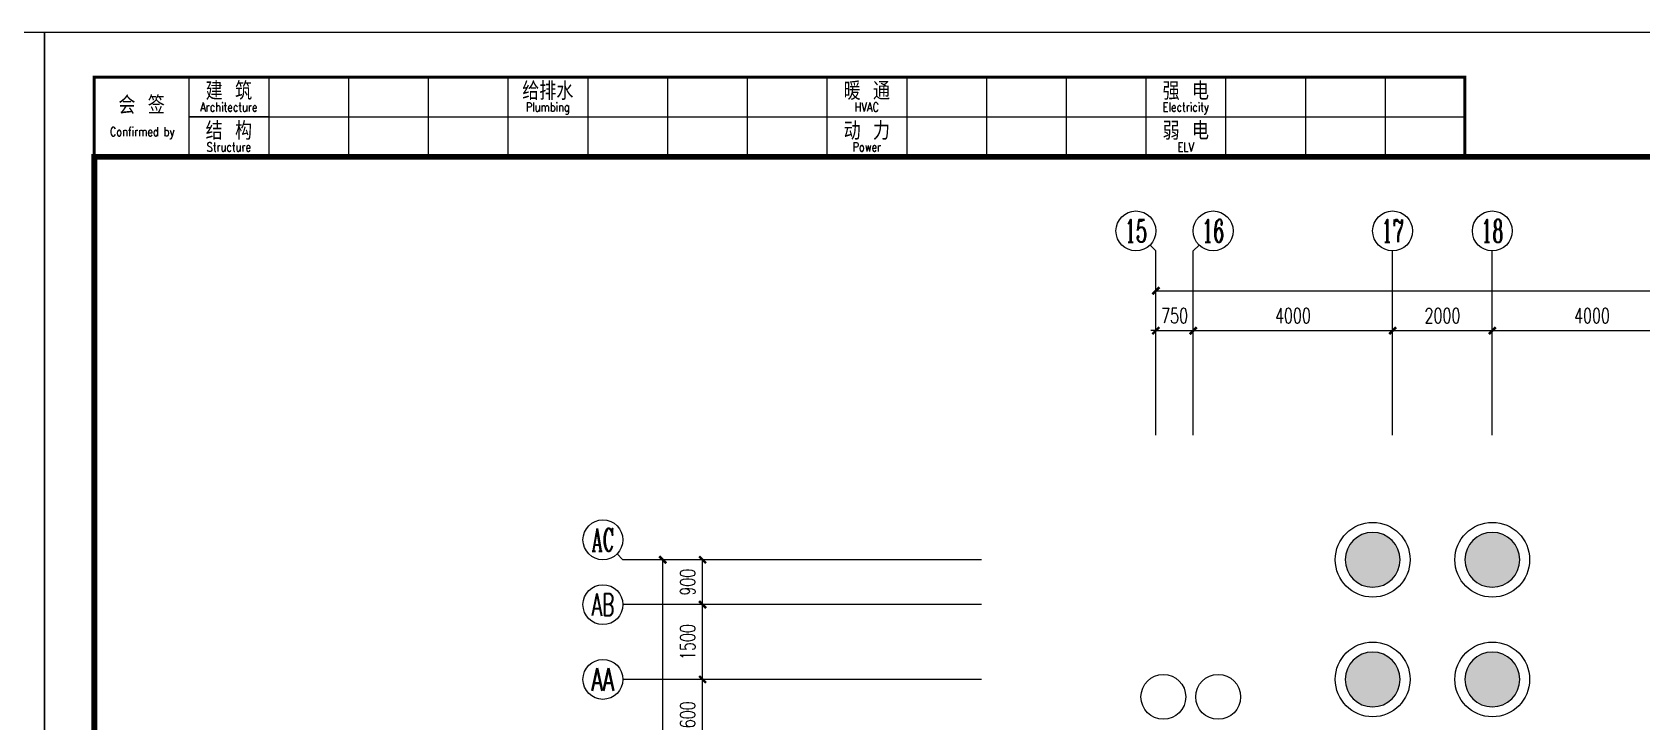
# Model space of a CAD drawing. Extents: x 190999 to 918899, y -200814 to 215286.
# Drawn here: x 750453 to 782749, y 142054 to 155886 of the extents above; entities that cross this region are included whole.
import ezdxf
from ezdxf.enums import TextEntityAlignment as Align

# ---------------------------------------------------------------- set-up
doc = ezdxf.new("R2010")
doc.units = 0
doc.header["$LTSCALE"] = 1000
doc.header["$MEASUREMENT"] = 0
doc.layers.get('Defpoints').update_dxf_attribs({"color": 1})
for name, color, linetype in [('A-外包装修', 250, 'Continuous'), ('AXIS', 3, 'Continuous'), ('AXIS_TEXT', 7, 'Continuous'), ('COLUMN', 2, 'Continuous'), ('PUB_HATCH', 250, 'Continuous'), ('图框', 189, 'Continuous')]:
    doc.layers.add(name, color=color, linetype=linetype)
doc.styles.add('_TCH_AXIS', font='COMPLEX', dxfattribs={"bigfont": 'GBCBIG'})
doc.styles.add('COMPLEX', font='COMPLEX')
doc.styles.add('DIM_FONT', font='SIMPLEX', dxfattribs={"width": 0.7, "bigfont": 'GBCBIG'})
doc.styles.add('TKZ2_tjkts.shx', font='tjromant.shx', dxfattribs={"bigfont": 'tjkts.shx'})
doc.dimstyles.new('DIMN', dxfattribs={"dimtxt": 300, "dimasz": 100, "dimexe": 250, "dimexo": 300, "dimgap": 150, "dimtad": 1, "dimdec": 0, "dimzin": 0, "dimdsep": 46, "dimtxsty": 'DIM_FONT', "dimblk": 'ARCHTICK', "dimcen": 0.09, "dimclrt": 7, "dimazin": 2, "dimtfac": 1, "dimtdec": 0, "dimtix": 1, "dimtmove": 2, "dimatfit": 3, "dimfxl": 0, "dimtolj": 1, "dimtzin": 0, "dimarcsym": 0})

# ---------------------------------------------------------------- blocks, each defined once
blk = doc.blocks.new('TJAD_TK_A0')
at = {"layer": '图框'}
for p, q in [((2162, 399.3), (973, 399.3)), ((973, -441.7), (973, 399.3)), ((990, -412.7), (990, -156.7)), ((982, -172.7), (998, -172.7)), ((982, -188.7), (998, -188.7)), ((982, -204.7), (998, -204.7)), ((982, -220.7), (998, -220.7)), ((982, -236.7), (998, -236.7)), ((982, -252.7), (998, -252.7)), ((982, -268.7), (998, -268.7)), ((982, -284.7), (998, -284.7)), ((982, -300.7), (998, -300.7)), ((982, -316.7), (998, -316.7)), ((982, -332.7), (998, -332.7)), ((982, -348.7), (998, -348.7)), ((982, -364.7), (998, -364.7)), ((982, -380.7), (998, -380.7)), ((982, -396.7), (998, -396.7)), ((990, -396.7), (990, -412.7)), ((982, -412.7), (998, -412.7)), ((973, -441.7), (2162, -441.7))]:
    blk.add_line(p, q, dxfattribs=at)
at = {"layer": '图框', "const_width": 1.2}
blk.add_lwpolyline([(2152, -431.7), (2152, 389.3), (998, 389.3), (998, -431.7)], close=True, dxfattribs=at)
at = {"layer": '图框', "const_width": 0.6}
blk.add_lwpolyline([(998, -431.7), (982, -431.7), (982, -156.7), (998, -156.7)], dxfattribs=at)
at = {"layer": '图框', "style": 'TKZ2_tjkts.shx'}
for s, p in [('强 电', (984.79, -212.7)), ('弱 电', (992.79, -212.7)), ('暖 通', (984.79, -276.7)), ('动 力', (992.79, -276.7)), ('给排水', (984.79, -340.7)), ('建 筑', (984.79, -404.7)), ('结 构', (992.79, -404.7)), ('会 签', (987.62, -422.2))]:
    blk.add_text(s, height=3.6, rotation=90, dxfattribs=at).set_placement(p, align=Align.MIDDLE_CENTER)
at = {"layer": '图框', "style": 'TKZ2_tjkts.shx', "width": 0.8}
for s, p in [('Electricity', (988.02, -212.7)), ('ELV', (996.02, -212.7)), ('HVAC', (988.02, -276.7)), ('Power', (996.02, -276.7)), ('Plumbing', (988.02, -340.7)), ('Architecture', (988.02, -404.7)), ('Structure', (996.02, -404.7)), ('Confirmed by', (992.95, -422.09))]:
    blk.add_text(s, height=1.8, rotation=90, dxfattribs=at).set_placement(p, align=Align.MIDDLE_CENTER)
blk = doc.blocks.new('_ArchTick')
at = {"const_width": 0.5}
blk.add_lwpolyline([(-0.7, -0.7), (0.7, 0.7)], dxfattribs=at)
blk = doc.blocks.new('*D538')
at = {"layer": 'AXIS', "color": 0, "lineweight": -2}
for p, q in [((772999, 149900), (772899, 149900)), ((772999, 148675), (772999, 150150)), ((772999, 149900), (773749, 149900)), ((773749, 148675), (773749, 150150)), ((773749, 149900), (773849, 149900))]:
    blk.add_line(p, q, dxfattribs=at)
at = {"layer": 'Defpoints', "color": 0}
for p in [(773749, 149900), (772999, 148375), (773749, 148375)]:
    blk.add_point(p, dxfattribs=at)
at = {"layer": 'AXIS', "color": 0, "lineweight": -2, "xscale": 100, "yscale": 100, "zscale": 100}
blk.add_blockref('_ArchTick', (772999, 149900), dxfattribs=at)
at = {"layer": 'AXIS', "color": 0, "lineweight": -2, "xscale": 100, "yscale": 100, "zscale": 100, "rotation": 180}
blk.add_blockref('_ArchTick', (773749, 149900), dxfattribs=at)
at = {"layer": 'AXIS', "color": 7, "insert": (773374, 150200), "char_height": 300, "attachment_point": 5, "style": 'DIM_FONT'}
blk.add_mtext('\\A1;750', dxfattribs=at)
blk = doc.blocks.new('*D539')
at = {"layer": 'AXIS', "color": 0, "lineweight": -2}
for p, q in [((773749, 148675), (773749, 150150)), ((773749, 149900), (777749, 149900)), ((777749, 148675), (777749, 150150))]:
    blk.add_line(p, q, dxfattribs=at)
at = {"layer": 'Defpoints', "color": 0}
for p in [(777749, 149900), (773749, 148375), (777749, 148375)]:
    blk.add_point(p, dxfattribs=at)
at = {"layer": 'AXIS', "color": 0, "lineweight": -2, "xscale": 100, "yscale": 100, "zscale": 100, "rotation": 180}
blk.add_blockref('_ArchTick', (773749, 149900), dxfattribs=at)
at = {"layer": 'AXIS', "color": 0, "lineweight": -2, "xscale": 100, "yscale": 100, "zscale": 100}
blk.add_blockref('_ArchTick', (777749, 149900), dxfattribs=at)
at = {"layer": 'AXIS', "color": 7, "insert": (775749, 150200), "char_height": 300, "attachment_point": 5, "style": 'DIM_FONT'}
blk.add_mtext('\\A1;4000', dxfattribs=at)
blk = doc.blocks.new('*D540')
at = {"layer": 'AXIS', "color": 0, "lineweight": -2}
for p, q in [((777749, 148675), (777749, 150150)), ((777749, 149900), (779749, 149900)), ((779749, 148675), (779749, 150150))]:
    blk.add_line(p, q, dxfattribs=at)
at = {"layer": 'Defpoints', "color": 0}
for p in [(779749, 149900), (777749, 148375), (779749, 148375)]:
    blk.add_point(p, dxfattribs=at)
at = {"layer": 'AXIS', "color": 0, "lineweight": -2, "xscale": 100, "yscale": 100, "zscale": 100, "rotation": 180}
blk.add_blockref('_ArchTick', (777749, 149900), dxfattribs=at)
at = {"layer": 'AXIS', "color": 0, "lineweight": -2, "xscale": 100, "yscale": 100, "zscale": 100}
blk.add_blockref('_ArchTick', (779749, 149900), dxfattribs=at)
at = {"layer": 'AXIS', "color": 7, "insert": (778749, 150200), "char_height": 300, "attachment_point": 5, "style": 'DIM_FONT'}
blk.add_mtext('\\A1;2000', dxfattribs=at)
blk = doc.blocks.new('*D541')
at = {"layer": 'AXIS', "color": 0, "lineweight": -2}
for p, q in [((779749, 148675), (779749, 150150)), ((779749, 149900), (783749, 149900)), ((783749, 148675), (783749, 150150))]:
    blk.add_line(p, q, dxfattribs=at)
at = {"layer": 'Defpoints', "color": 0}
for p in [(783749, 149900), (779749, 148375), (783749, 148375)]:
    blk.add_point(p, dxfattribs=at)
at = {"layer": 'AXIS', "color": 0, "lineweight": -2, "xscale": 100, "yscale": 100, "zscale": 100, "rotation": 180}
blk.add_blockref('_ArchTick', (779749, 149900), dxfattribs=at)
at = {"layer": 'AXIS', "color": 0, "lineweight": -2, "xscale": 100, "yscale": 100, "zscale": 100}
blk.add_blockref('_ArchTick', (783749, 149900), dxfattribs=at)
at = {"layer": 'AXIS', "color": 7, "insert": (781749, 150200), "char_height": 300, "attachment_point": 5, "style": 'DIM_FONT'}
blk.add_mtext('\\A1;4000', dxfattribs=at)
blk = doc.blocks.new('*D549')
at = {"layer": 'AXIS', "color": 0, "lineweight": -2}
for p, q in [((772999, 148675), (772999, 150950)), ((812499, 148675), (812499, 150950)), ((772999, 150700), (812499, 150700))]:
    blk.add_line(p, q, dxfattribs=at)
at = {"layer": 'Defpoints', "color": 0}
for p in [(812499, 150700), (772999, 148375), (812499, 148375)]:
    blk.add_point(p, dxfattribs=at)
at = {"layer": 'AXIS', "color": 0, "lineweight": -2, "xscale": 100, "yscale": 100, "zscale": 100, "rotation": 180}
blk.add_blockref('_ArchTick', (772999, 150700), dxfattribs=at)
at = {"layer": 'AXIS', "color": 0, "lineweight": -2, "xscale": 100, "yscale": 100, "zscale": 100}
blk.add_blockref('_ArchTick', (812499, 150700), dxfattribs=at)
at = {"layer": 'AXIS', "color": 7, "insert": (792749, 151000), "char_height": 300, "attachment_point": 5, "style": 'DIM_FONT'}
blk.add_mtext('\\A1;39500', dxfattribs=at)
blk = doc.blocks.new('*D602')
at = {"layer": 'AXIS', "color": 0, "lineweight": -2}
for p, q in [((764699, 142904), (763654, 142904)), ((763904, 141304), (763904, 142904)), ((764699, 141304), (763654, 141304))]:
    blk.add_line(p, q, dxfattribs=at)
at = {"layer": 'Defpoints', "color": 0}
for p in [(763904, 142904), (764999, 142904), (764999, 141304)]:
    blk.add_point(p, dxfattribs=at)
at = {"layer": 'AXIS', "color": 0, "lineweight": -2, "xscale": 100, "yscale": 100, "zscale": 100}
for p, rotation in [((763904, 142904), 90), ((763904, 141304), 270)]:
    blk.add_blockref('_ArchTick', p, dxfattribs=dict(at, rotation=rotation))
at = {"layer": 'AXIS', "color": 7, "insert": (763604, 142104), "char_height": 300, "attachment_point": 5, "rotation": 90, "style": 'DIM_FONT'}
blk.add_mtext('\\A1;1600', dxfattribs=at)
blk = doc.blocks.new('*D603')
at = {"layer": 'AXIS', "color": 0, "lineweight": -2}
for p, q in [((764699, 144404), (763654, 144404)), ((763904, 142904), (763904, 144404)), ((764699, 142904), (763654, 142904))]:
    blk.add_line(p, q, dxfattribs=at)
at = {"layer": 'Defpoints', "color": 0}
for p in [(763904, 144404), (764999, 144404), (764999, 142904)]:
    blk.add_point(p, dxfattribs=at)
at = {"layer": 'AXIS', "color": 0, "lineweight": -2, "xscale": 100, "yscale": 100, "zscale": 100}
for p, rotation in [((763904, 144404), 90), ((763904, 142904), 270)]:
    blk.add_blockref('_ArchTick', p, dxfattribs=dict(at, rotation=rotation))
at = {"layer": 'AXIS', "color": 7, "insert": (763604, 143654), "char_height": 300, "attachment_point": 5, "rotation": 90, "style": 'DIM_FONT'}
blk.add_mtext('\\A1;1500', dxfattribs=at)
blk = doc.blocks.new('*D604')
at = {"layer": 'AXIS', "color": 0, "lineweight": -2}
for p, q in [((764699, 145304), (763654, 145304)), ((763904, 144404), (763904, 145304)), ((764699, 144404), (763654, 144404))]:
    blk.add_line(p, q, dxfattribs=at)
at = {"layer": 'Defpoints', "color": 0}
for p in [(763904, 145304), (764999, 145304), (764999, 144404)]:
    blk.add_point(p, dxfattribs=at)
at = {"layer": 'AXIS', "color": 0, "lineweight": -2, "xscale": 100, "yscale": 100, "zscale": 100}
for p, rotation in [((763904, 145304), 90), ((763904, 144404), 270)]:
    blk.add_blockref('_ArchTick', p, dxfattribs=dict(at, rotation=rotation))
at = {"layer": 'AXIS', "color": 7, "insert": (763604, 144854), "char_height": 300, "attachment_point": 5, "rotation": 90, "style": 'DIM_FONT'}
blk.add_mtext('\\A1;900', dxfattribs=at)
blk = doc.blocks.new('*D605')
at = {"layer": 'AXIS', "color": 0, "lineweight": -2}
for p, q in [((764699, 145304), (762854, 145304)), ((763104, 57304), (763104, 145304)), ((764699, 57304), (762854, 57304))]:
    blk.add_line(p, q, dxfattribs=at)
at = {"layer": 'Defpoints', "color": 0}
for p in [(763104, 145304), (764999, 145304), (764999, 57304)]:
    blk.add_point(p, dxfattribs=at)
at = {"layer": 'AXIS', "color": 0, "lineweight": -2, "xscale": 100, "yscale": 100, "zscale": 100}
for p, rotation in [((763104, 145304), 90), ((763104, 57304), 270)]:
    blk.add_blockref('_ArchTick', p, dxfattribs=dict(at, rotation=rotation))
at = {"layer": 'AXIS', "color": 7, "insert": (762804, 101304), "char_height": 300, "attachment_point": 5, "rotation": 90, "style": 'DIM_FONT'}
blk.add_mtext('\\A1;88000', dxfattribs=at)
blk = doc.blocks.new('_AXISO')
blk.add_circle((0, 0), 0.5)
at = {"layer": 'AXIS_TEXT', "style": 'COMPLEX', "width": 1.041667}
blk.add_attdef('A', text='', height=0.56, dxfattribs=at).set_placement((-0.25, -0.28), (0.25, -0.28), align=Align.FIT)

msp = doc.modelspace()

# ---------------------------------------------------------------- hatches: boundary and pattern name
at = {"layer": 'PUB_HATCH'}
for points in [[(776798.5, 145303.7, 1), (777898.5, 145303.7, 1)], [(779198.5, 145303.7, 1), (780298.5, 145303.7, 1)], [(776798.5, 142903.7, 1), (777898.5, 142903.7, 1)], [(780298.5, 142903.7, 1), (779198.5, 142903.7, 1)]]:
    msp.add_hatch(color=256, dxfattribs=at).paths.add_polyline_path(points)

# ---------------------------------------------------------------- linework, layer by layer
at = {"layer": 'A-外包装修'}
for centre, radius in [((777348.5, 145303.7), 750), ((779748.5, 145303.7), 750), ((777348.5, 142903.7), 750), ((779748.5, 142903.7), 750), ((773148.5, 142553.7), 450), ((774248.5, 142553.7), 450)]:
    msp.add_circle(centre, radius, dxfattribs=at)
at = {"layer": 'AXIS'}
for p, q in [((772881.4, 151617.4), (772998.5, 151500.2)), ((772998.5, 147803.7), (772998.5, 151500.2)), ((773865.7, 151617.4), (773748.5, 151500.2)), ((773748.5, 147803.7), (773748.5, 151500.2)), ((777748.5, 147803.7), (777748.5, 151500.2)), ((779748.5, 147803.7), (779748.5, 151500.2)), ((762186.9, 145420.9), (762304.1, 145303.7)), ((769498.5, 145303.7), (762304.1, 145303.7)), ((769498.5, 144403.7), (762304.1, 144403.7)), ((769498.5, 142903.7), (762304.1, 142903.7))]:
    msp.add_line(p, q, dxfattribs=at)
at = {"layer": 'COLUMN'}
for centre, start, end in [((777348.5, 145303.7), 0, 180), ((779748.5, 145303.7), 0, 180), ((777348.5, 145303.7), 180, 0), ((779748.5, 145303.7), 180, 0), ((777348.5, 142903.7), 0, 180), ((779748.5, 142903.7), 0, 180), ((777348.5, 142903.7), 180, 0), ((779748.5, 142903.7), 180, 0)]:
    msp.add_arc(centre, 550, start, end, dxfattribs=at)

# ---------------------------------------------------------------- block references
at = {"layer": 'AXIS'}
ref = msp.add_blockref('_AXISO', (772598.5, 151900.2), dxfattribs=dict(at, xscale=800, yscale=800, zscale=800))
ref.add_attrib('A', '15', dxfattribs={"layer": 'AXIS_TEXT', "height": 452.55, "style": '_TCH_AXIS', "width": 0.724138}).set_placement((772372.3, 151674), (772824.8, 151674), align=Align.FIT)
ref = msp.add_blockref('_AXISO', (774148.5, 151900.2), dxfattribs=dict(at, xscale=800, yscale=800, zscale=800))
ref.add_attrib('A', '16', dxfattribs={"layer": 'AXIS_TEXT', "height": 452.55, "style": '_TCH_AXIS', "width": 0.724138}).set_placement((773922.3, 151674), (774374.8, 151674), align=Align.FIT)
ref = msp.add_blockref('_AXISO', (777748.5, 151900.2), dxfattribs=dict(at, xscale=800, yscale=800, zscale=800))
ref.add_attrib('A', '17', dxfattribs={"layer": 'AXIS_TEXT', "height": 452.55, "style": '_TCH_AXIS', "width": 0.724138}).set_placement((777522.3, 151674), (777974.8, 151674), align=Align.FIT)
ref = msp.add_blockref('_AXISO', (779748.5, 151900.2), dxfattribs=dict(at, xscale=800, yscale=800, zscale=800))
ref.add_attrib('A', '18', dxfattribs={"layer": 'AXIS_TEXT', "height": 452.55, "style": '_TCH_AXIS', "width": 0.724138}).set_placement((779522.3, 151674), (779974.8, 151674), align=Align.FIT)
ref = msp.add_blockref('_AXISO', (761904.1, 145703.7), dxfattribs=dict(at, xscale=800, yscale=800, zscale=800))
ref.add_attrib('A', 'AC', dxfattribs={"layer": 'AXIS_TEXT', "height": 452.55, "style": '_TCH_AXIS', "width": 0.583333}).set_placement((761677.8, 145477.4), (762130.4, 145477.4), align=Align.FIT)
ref = msp.add_blockref('_AXISO', (761904.1, 144403.7), dxfattribs=dict(at, xscale=800, yscale=800, zscale=800))
ref.add_attrib('A', 'AB', dxfattribs={"layer": 'AXIS_TEXT', "height": 452.55, "style": '_TCH_AXIS', "width": 0.552632}).set_placement((761677.8, 144177.4), (762130.4, 144177.4), align=Align.FIT)
ref = msp.add_blockref('_AXISO', (761904.1, 142903.7), dxfattribs=dict(at, xscale=800, yscale=800, zscale=800))
ref.add_attrib('A', 'AA', dxfattribs={"layer": 'AXIS_TEXT', "height": 452.55, "style": '_TCH_AXIS', "width": 0.538462}).set_placement((761677.8, 142677.4), (762130.4, 142677.4), align=Align.FIT)
at = {"layer": '图框', "xscale": 100, "yscale": 100, "zscale": 100, "rotation": 270}
for p in [(710768.8, 253186.5), (794868.8, 253186.5)]:
    msp.add_blockref('TJAD_TK_A0', p, dxfattribs=at)

# ---------------------------------------------------------------- dimensions: what is measured, and where the dimension line sits
at = {"layer": 'AXIS'}
for p1, p2, distance, picture, middle in [((772998.5, 148375.2), (812498.5, 148375.2), 2325, '*D549', (792748.5, 151000.2)), ((772998.5, 148375.2), (773748.5, 148375.2), 1525, '*D538', (773373.5, 150200.2)), ((773748.5, 148375.2), (777748.5, 148375.2), 1525, '*D539', (775748.5, 150200.2)), ((777748.5, 148375.2), (779748.5, 148375.2), 1525, '*D540', (778748.5, 150200.2)), ((779748.5, 148375.2), (783748.5, 148375.2), 1525, '*D541', (781748.5, 150200.2)), ((764998.5, 57303.7), (764998.5, 145303.7), 1894.4, '*D605', (762804.1, 101303.7)), ((764998.5, 144403.7), (764998.5, 145303.7), 1094.4, '*D604', (763604.1, 144853.7)), ((764998.5, 142903.7), (764998.5, 144403.7), 1094.4, '*D603', (763604.1, 143653.7)), ((764998.5, 141303.7), (764998.5, 142903.7), 1094.4, '*D602', (763604.1, 142103.7))]:
    dim = msp.add_aligned_dim(p1=p1, p2=p2, distance=distance, dimstyle='DIMN', dxfattribs=at)
    dim.commit()
    dim.dimension.update_dxf_attribs({"geometry": picture, "text_midpoint": middle})

doc.saveas('drawing.dxf')
